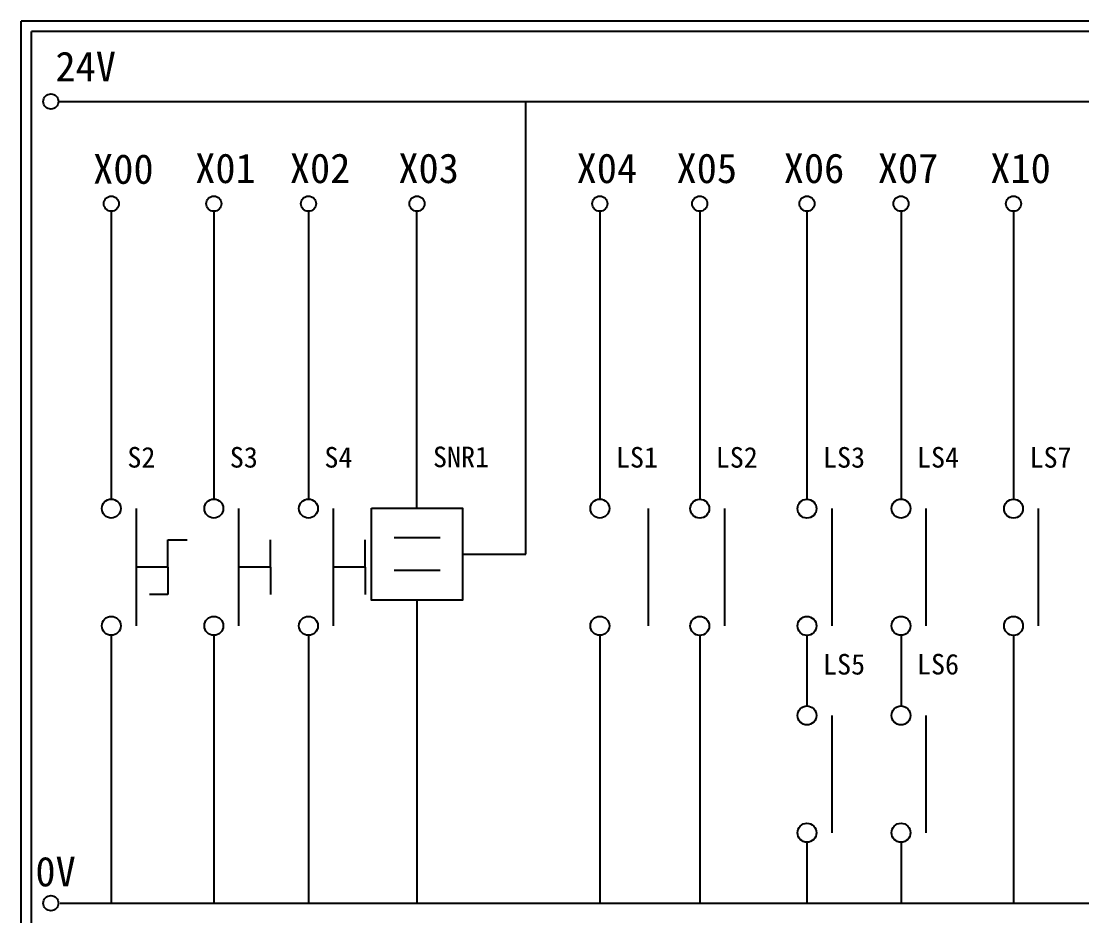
# Model space of a CAD drawing. Extents: x 325 to 612, y 3 to 207.
# Drawn here: x 325.3 to 454, y 98.4 to 207 of the extents above; entities that cross this region are included whole.
import ezdxf

# ---------------------------------------------------------------- set-up
doc = ezdxf.new("R2010")
doc.units = 0
doc.layers.get('0').update_dxf_attribs({"linetype": 'CONTINUOUS'})
doc.layers.add('圖框層', color=7, linetype='CONTINUOUS')
doc.layers.add('標尺寸層', color=3, linetype='CONTINUOUS')
doc.styles.add('STSL', font='KAIU.TTF')

msp = doc.modelspace()

# ---------------------------------------------------------------- linework, layer by layer
for p, q in [((386.56, 142.31), (386.56, 197.22)), ((373.34, 147.89), (373.34, 183.91)), ((343.12, 140.73), (343.12, 144.04)), ((355.56, 140.73), (355.56, 144.04)), ((367.04, 140.73), (367.04, 144.04)), ((378.85, 142.31), (386.56, 142.31)), ((343.12, 140.73), (343.12, 137.42)), ((355.56, 140.73), (355.56, 137.42)), ((367.04, 140.73), (367.04, 137.42)), ((373.34, 136.73), (373.34, 99.96))]:
    msp.add_line(p, q)
msp.add_lwpolyline([(367.82, 147.89), (378.85, 147.89), (378.85, 136.73), (367.82, 136.73)], close=True)
at = {"layer": '圖框層', "color": 7}
for p, q in [((612.32, 206.97), (325.32, 206.97)), ((325.32, 3), (325.32, 206.97)), ((611.07, 205.72), (326.57, 205.72)), ((326.57, 4.25), (326.57, 205.72))]:
    msp.add_line(p, q, dxfattribs=at)
at = {"layer": '標尺寸層', "color": 7}
for p, q in [((329.84, 197.22), (607.44, 197.22)), ((336.25, 183.91), (336.25, 148.99)), ((348.69, 183.91), (348.69, 148.99)), ((360.17, 183.91), (360.17, 148.99)), ((395.53, 183.91), (395.53, 148.99)), ((407.65, 183.91), (407.65, 148.99)), ((420.66, 183.91), (420.66, 148.99)), ((432.07, 183.91), (432.07, 148.99)), ((445.72, 183.91), (445.72, 148.99)), ((339.26, 147.84), (339.26, 133.61)), ((351.69, 147.84), (351.69, 133.61)), ((363.17, 147.84), (363.17, 133.61)), ((401.39, 147.84), (401.39, 133.61)), ((410.65, 147.83), (410.65, 133.6)), ((423.67, 147.83), (423.67, 133.6)), ((435.07, 147.84), (435.07, 133.61)), ((448.72, 147.83), (448.72, 133.6)), ((370.57, 144.34), (376.14, 144.34)), ((343.12, 144.04), (345.46, 144.04)), ((343.12, 140.73), (339.26, 140.73)), ((355.56, 140.73), (351.69, 140.73)), ((367.04, 140.73), (363.17, 140.73)), ((370.57, 140.37), (376.14, 140.37)), ((343.12, 137.42), (340.89, 137.42)), ((336.25, 132.46), (336.25, 99.96)), ((348.69, 132.46), (348.69, 99.96)), ((360.17, 132.46), (360.17, 99.96)), ((395.53, 132.46), (395.53, 99.96)), ((407.65, 132.46), (407.65, 99.96)), ((407.65, 132.45), (407.65, 99.96)), ((420.66, 132.46), (420.66, 123.89)), ((420.66, 132.45), (420.66, 123.89)), ((432.07, 132.46), (432.07, 123.9)), ((445.72, 132.46), (445.72, 99.96)), ((445.72, 132.45), (445.72, 99.96)), ((423.67, 122.74), (423.67, 108.51)), ((435.07, 122.74), (435.07, 108.51)), ((420.66, 107.36), (420.66, 99.96)), ((420.66, 107.36), (420.66, 99.96)), ((432.07, 107.36), (432.07, 99.96)), ((330.05, 99.96), (607.92, 99.96))]:
    msp.add_line(p, q, dxfattribs=at)
for centre, radius in [((328.92, 197.22), 0.92), ((336.25, 184.83), 0.92), ((348.69, 184.83), 0.92), ((360.17, 184.83), 0.92), ((373.34, 184.83), 0.92), ((373.34, 184.83), 0.92), ((395.53, 184.83), 0.92), ((407.65, 184.83), 0.92), ((420.66, 184.83), 0.92), ((432.07, 184.83), 0.92), ((445.72, 184.83), 0.92), ((336.25, 147.84), 1.15), ((348.69, 147.84), 1.15), ((360.17, 147.84), 1.15), ((395.53, 147.84), 1.15), ((407.65, 147.83), 1.15), ((420.66, 147.83), 1.15), ((432.07, 147.84), 1.15), ((445.72, 147.83), 1.15), ((336.25, 133.61), 1.15), ((348.69, 133.61), 1.15), ((360.17, 133.61), 1.15), ((395.53, 133.61), 1.15), ((407.65, 133.6), 1.15), ((420.66, 133.6), 1.15), ((432.07, 133.61), 1.15), ((445.72, 133.6), 1.15), ((420.66, 122.74), 1.15), ((432.07, 122.74), 1.15), ((420.66, 108.51), 1.15), ((432.07, 108.51), 1.15), ((328.92, 99.96), 0.92)]:
    msp.add_circle(centre, radius, dxfattribs=at)

# ---------------------------------------------------------------- texts
at = {"layer": '圖框層', "color": 4, "style": 'STSL'}
for s, height, p in [('24V', 3.6, (329.47, 199.68)), ('X00', 3.6, (334.04, 187.24)), ('X01', 3.6, (346.43, 187.33)), ('X02', 3.6, (357.91, 187.33)), ('X03', 3.6, (371.08, 187.33)), ('X04', 3.6, (392.71, 187.33)), ('X05', 3.6, (404.83, 187.33)), ('X06', 3.6, (417.84, 187.33)), ('X07', 3.6, (429.25, 187.33)), ('X10', 3.6, (442.9, 187.33)), ('S2', 2.5, (338.2, 152.81)), ('S3', 2.5, (350.63, 152.81)), ('S4', 2.5, (362.11, 152.81)), ('SNR1', 2.5, (375.28, 152.86)), ('LS1', 2.5, (397.48, 152.81)), ('LS2', 2.5, (409.59, 152.8)), ('LS3', 2.5, (422.61, 152.8)), ('LS4', 2.5, (434.01, 152.81)), ('LS7', 2.5, (447.67, 152.8)), ('LS5', 2.5, (422.61, 127.7)), ('LS6', 2.5, (434.01, 127.71)), ('0V', 3.6, (327.04, 102))]:
    msp.add_text(s, height=height, dxfattribs=at).set_placement(p)

doc.saveas('drawing.dxf')
